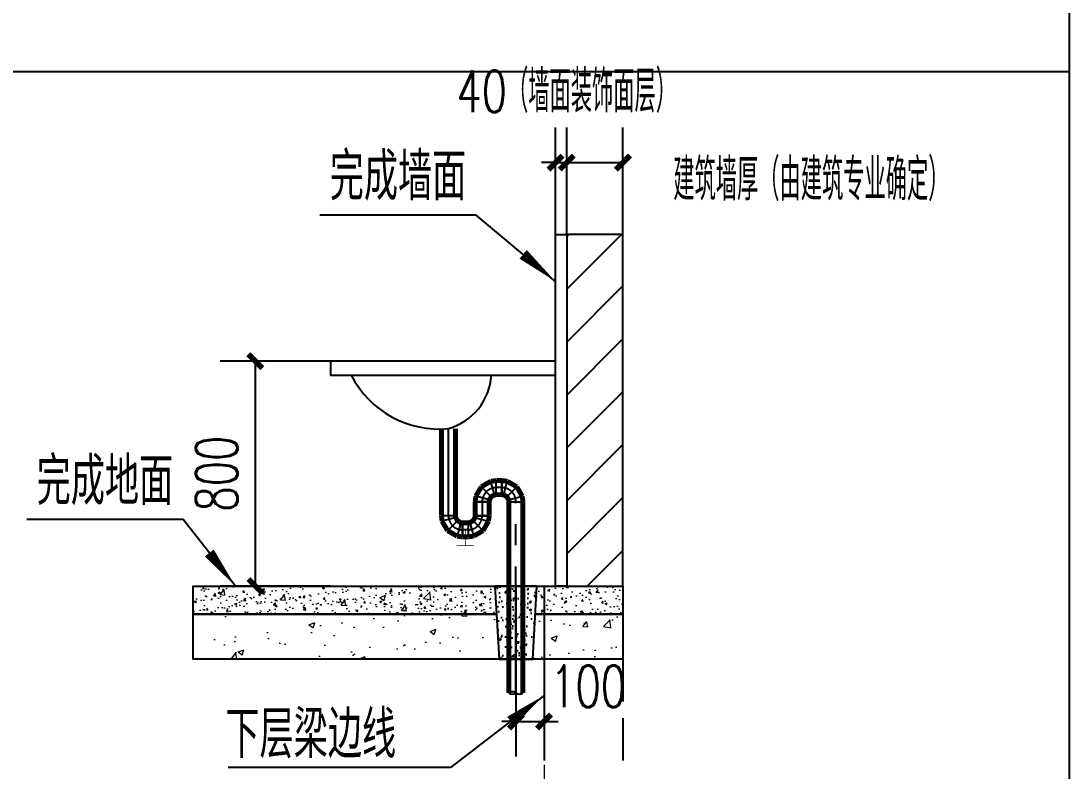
# Model space of a CAD drawing. Header units: millimetres. Extents: x 38494 to 103938, y -249777 to -227577.
# Drawn here: x 55319 to 59735, y -243080 to -239922 of the extents above; entities that cross this region are included whole.
import ezdxf

# ---------------------------------------------------------------- set-up
doc = ezdxf.new("R2010")
doc.units = ezdxf.units.MM
doc.header["$LTSCALE"] = 600
for name, pattern in [('__DASH', [0.35, 0.25, -0.1]), ('CENTER2', [1.125, 0.75, -0.125, 0.125, -0.125]), ('CONTINOUS', [0])]:
    doc.linetypes.add(name, pattern=pattern)
doc.layers.add('0-标注', color=4, linetype='CONTINOUS', lineweight=13)
for name, color, linetype in [('PIPE-双管', 3, 'Continuous'), ('TEXT', 7, 'Continuous'), ('TWT_DIM', 3, 'Continuous'), ('TWT_DOTE', 8, 'CENTER2'), ('TWT_LEAD', 3, 'Continuous'), ('TWT_TEXT', 7, 'Continuous'), ('冷凝水', 4, 'Continuous')]:
    doc.layers.add(name, color=color, linetype=linetype)
doc.styles.add('_TCH_DIM', font='SIMPLEX', dxfattribs={"bigfont": 'GBCBIG'})
doc.styles.add('_TCH_DIM_T3', font='SIMPLEX', dxfattribs={"width": 0.7058823529411765, "bigfont": 'GBCBIG'})
doc.dimstyles.new('_TWT_ARCH&&50', dxfattribs={"dimtxt": 148.75, "dimasz": 50, "dimexe": 125, "dimexo": 0, "dimgap": 63.12500000000001, "dimtad": 1, "dimdec": 0, "dimzin": 0, "dimdsep": 46, "dimtxsty": '_TCH_DIM_T3', "dimblk": 'ARCHTICK', "dimcen": 0.09, "dimclrt": 7, "dimazin": 2, "dimtfac": 1, "dimtdec": 0, "dimtix": 1, "dimtmove": 2, "dimatfit": 3, "dimfxl": 50, "dimtolj": 1, "dimtzin": 0, "dimarcsym": 0})

# ---------------------------------------------------------------- blocks, each defined once
blk = doc.blocks.new('$TwtSys$00000478')
blk.add_arc((0.2888462344344589, 0.2512780599349753, 1e-08), 0.3771829991600216, 138.1610103049202, 221.8119868319154)
for centre, major_axis, ratio, start_param, end_param in [((-0.08024634606408654, 0.2367782985706981, 1e-08), (0.02338942471965436, 0.2959264480468549), 0.5641695400107535, 3.829726101614803, 5.8734003516256), ((0.1706557429788518, -0.2418457056764964, 1e-08), (0.02633819390394805, 0.3302178491996157), 0.7556314135825882, 0.8119460682282416, 2.540597226950924)]:
    blk.add_ellipse(centre, major_axis=major_axis, ratio=ratio, start_param=start_param, end_param=end_param)
at = {"layer": 'PIPE-双管'}
blk.add_line((0.006469114428909961, 0), (0.006469114428909961, 0), dxfattribs=at)
blk.add_line((0.006469114428909961, 0), (0.006469114428909961, 0), dxfattribs=at)
blk.add_line((0.006469114428909961, 0), (0.006469114428909961, 0), dxfattribs=at)
blk.add_line((0.006469114428909961, 0), (0.006469114428909961, 0), dxfattribs=at)
blk = doc.blocks.new('_ArchTick')
at = {"color": 0, "linetype": 'ByBlock', "const_width": 0.4}
blk.add_lwpolyline([(-0.5, -0.5), (0.5, 0.5)], dxfattribs=at)
blk = doc.blocks.new('*D21')
at = {"layer": 'Defpoints', "color": 0, "transparency": 16777216}
for p in [(1017985.826693217, 437520.4200065809), (1018085.826693216, 437520.4200065809), (1018085.826693216, 437038.7883037938)]:
    blk.add_point(p, dxfattribs=at)
at = {"layer": 'TWT_DIM', "color": 0, "lineweight": -2, "transparency": 16777216}
for p, q in [((1017985.826693217, 437520.4200065809), (1017985.826693217, 436913.7883037938)), ((1018085.826693216, 437520.4200065809), (1018085.826693216, 436913.7883037938)), ((1017985.826693217, 437038.7883037938), (1017935.826693217, 437038.7883037938)), ((1017985.826693217, 437038.7883037938), (1018085.826693216, 437038.7883037938)), ((1018085.826693216, 437038.7883037938), (1018135.826693216, 437038.7883037938))]:
    blk.add_line(p, q, dxfattribs=at)
at = {"layer": 'TWT_DIM', "color": 0, "lineweight": -2, "transparency": 16777216, "xscale": 50, "yscale": 50, "zscale": 50}
blk.add_blockref('_ArchTick', (1017985.826693217, 437038.7883037938), dxfattribs=at)
at = {"layer": 'TWT_DIM', "color": 0, "lineweight": -2, "transparency": 16777216, "xscale": 50, "yscale": 50, "zscale": 50, "rotation": 180}
blk.add_blockref('_ArchTick', (1018085.826693216, 437038.7883037938), dxfattribs=at)
at = {"layer": 'TWT_DIM', "color": 7, "transparency": 16777216, "insert": (1018242.969550359, 437163.7883037937), "char_height": 148.75, "attachment_point": 5, "style": '_TCH_DIM_T3'}
blk.add_mtext('\\A1;100', dxfattribs=at)
blk = doc.blocks.new('*D22')
at = {"layer": 'Defpoints', "color": 0, "transparency": 16777216}
for p in [(1018166.651097351, 439026.228275138), (1018126.651097352, 438770.4200065809), (1018166.651097351, 438770.4200065809)]:
    blk.add_point(p, dxfattribs=at)
at = {"layer": 'TWT_DIM', "color": 0, "lineweight": -2, "transparency": 16777216}
for p, q in [((1018126.651097352, 438770.4200065809), (1018126.651097352, 439151.228275138)), ((1018166.651097351, 438770.4200065809), (1018166.651097351, 439151.228275138)), ((1018126.651097352, 439026.228275138), (1018076.651097352, 439026.228275138)), ((1018126.651097352, 439026.228275138), (1018166.651097351, 439026.228275138)), ((1018166.651097351, 439026.228275138), (1018216.651097351, 439026.228275138))]:
    blk.add_line(p, q, dxfattribs=at)
at = {"layer": 'TWT_DIM', "color": 0, "lineweight": -2, "transparency": 16777216, "xscale": 50, "yscale": 50, "zscale": 50}
blk.add_blockref('_ArchTick', (1018126.651097352, 439026.228275138), dxfattribs=at)
at = {"layer": 'TWT_DIM', "color": 0, "lineweight": -2, "transparency": 16777216, "xscale": 50, "yscale": 50, "zscale": 50, "rotation": 180}
blk.add_blockref('_ArchTick', (1018166.651097351, 439026.228275138), dxfattribs=at)
at = {"layer": 'TWT_DIM', "color": 7, "transparency": 16777216, "insert": (1018166.651097351, 439278.0842166641), "char_height": 148.75, "attachment_point": 5, "style": '_TCH_DIM_T3'}
blk.add_mtext('\\A1;40（墙面装饰面层）', dxfattribs=at)
blk = doc.blocks.new('*D23')
at = {"layer": 'Defpoints', "color": 0, "transparency": 16777216}
for p in [(1018366.651097351, 439026.228275138), (1018166.651097351, 438770.4200065809), (1018366.651097351, 438770.4200065809)]:
    blk.add_point(p, dxfattribs=at)
at = {"layer": 'TWT_DIM', "color": 0, "lineweight": -2, "transparency": 16777216}
for p, q in [((1018166.651097351, 438770.4200065809), (1018166.651097351, 439151.228275138)), ((1018366.651097351, 438770.4200065809), (1018366.651097351, 439151.228275138)), ((1018166.651097351, 439026.228275138), (1018366.651097351, 439026.228275138))]:
    blk.add_line(p, q, dxfattribs=at)
at = {"layer": 'TWT_DIM', "color": 0, "lineweight": -2, "transparency": 16777216, "xscale": 50, "yscale": 50, "zscale": 50, "rotation": 180}
blk.add_blockref('_ArchTick', (1018166.651097351, 439026.228275138), dxfattribs=at)
at = {"layer": 'TWT_DIM', "color": 0, "lineweight": -2, "transparency": 16777216, "xscale": 50, "yscale": 50, "zscale": 50}
blk.add_blockref('_ArchTick', (1018366.651097351, 439026.228275138), dxfattribs=at)
at = {"layer": 'TWT_DIM', "color": 7, "transparency": 16777216, "insert": (1019037.174184613, 438964.0771855526), "char_height": 148.75, "attachment_point": 5, "style": '_TCH_DIM_T3'}
blk.add_mtext('\\A1;建筑墙厚（由建筑专业确定）', dxfattribs=at)
blk = doc.blocks.new('*D24')
at = {"layer": 'Defpoints', "color": 0, "transparency": 16777216}
for p in [(1017058.78665024, 438320.4200065815), (1017326.651097352, 438320.4200065815), (1017326.651097352, 437520.4200065812)]:
    blk.add_point(p, dxfattribs=at)
at = {"layer": 'TWT_DIM', "color": 0, "lineweight": -2, "transparency": 16777216}
for p, q in [((1017326.651097352, 438320.4200065815), (1016933.78665024, 438320.4200065815)), ((1017058.78665024, 437520.4200065812), (1017058.78665024, 438320.4200065815)), ((1017326.651097352, 437520.4200065812), (1016933.78665024, 437520.4200065812))]:
    blk.add_line(p, q, dxfattribs=at)
at = {"layer": 'TWT_DIM', "color": 0, "lineweight": -2, "transparency": 16777216, "xscale": 50, "yscale": 50, "zscale": 50}
for p, rotation in [((1017058.78665024, 438320.4200065815), 90), ((1017058.78665024, 437520.4200065812), 270)]:
    blk.add_blockref('_ArchTick', p, dxfattribs=dict(at, rotation=rotation))
at = {"layer": 'TWT_DIM', "color": 7, "transparency": 16777216, "insert": (1016921.28665024, 437920.4200065809), "char_height": 148.75, "attachment_point": 5, "rotation": 90, "style": '_TCH_DIM_T3'}
blk.add_mtext('\\A1;800', dxfattribs=at)
blk = doc.blocks.new('16#给排水专业全部施工图20170220-11111111')
at = {"layer": '0-标注', "linetype": 'ByBlock'}
h = blk.add_hatch(dxfattribs=at)
h.set_pattern_fill('混凝土', color=256, scale=30, style=0)
h.set_pattern_definition([(49.99999999999999, (-1333227.775682101, 283778.8432616066), (215.178054780226, -18.82564049477853), [22.5, -247.5]), (355, (-1333227.775682101, 283778.8432616066), (-41.6254000839, 225.6576401100034), [17.99999999999996, -197.9999999999996]), (100.4514, (-1333209.844178101, 283777.2744596069), (173.5528145142064, 206.831862618286), [19.12205699999987, -210.3426335999987]), (46.18420000000002, (-1333227.775682101, 283838.8432616069), (320.1723145876932, -49.6557042987054), [33.74999999999984, -371.2499999999985]), (96.63559999999976, (-1333201.094658601, 283834.7052695066), (280.3988116646109, 292.2353612701324), [28.68308639999995, -315.5138999999995]), (351.1842, (-1333227.775682101, 283838.8432616069), (280.398583540088, 292.2355802775974), [27, -297]), (21, (-1333197.775682101, 283823.8432616069), (179.0721156355384, -120.7856671996016), [22.5, -247.5]), (326.0000000000001, (-1333197.775682101, 283823.8432616069), (72.99459957647451, 217.5450135140559), [17.99999999999999, -197.9999999999999]), (71.4514, (-1333182.8530122, 283813.7777798066), (252.0667885744469, 96.75914901298572), [19.122057, -210.3426336000001]), (37.50000000000001, (-1333227.775682101, 283778.8432616066), (3.647956595187201, 99.86815614939344), [0, -195.6, 0, -201, 0, -198.75]), (7.500000000000004, (-1333227.775682101, 283778.8432616066), (78.92086123264454, 118.3235135647081), [0, -114.5999999999999, 0, -191.0999999999999, 0, -75.74999999999997]), (327.5, (-1333294.6756821, 283778.8432616066), (160.1467308517227, -6.766461520313939), [0, -75, 0, -234, 0, -310.5]), (317.5, (-1333324.6756821, 283778.8432616066), (174.9558508027158, 30.03149469969529), [0, -97.49999999999996, 0, -155.4, 0, -220.4999999999999])])
h.paths.add_polyline_path([(1017910.826693217, 437520.4200065809), (1016837.486917182, 437520.4200065809), (1016837.486917182, 437420.4200065808), (1016837.48691718, 437260.4200065808), (1017925.826693217, 437260.4200065808)])
h.paths.add_polyline_path([(1018366.651097351, 437520.4200065809), (1018060.826693217, 437520.4200065809), (1018045.826693217, 437260.4200065808), (1018366.651097351, 437260.4200065808), (1018366.651097351, 437420.4200065808)])
h = blk.add_hatch(dxfattribs=at)
h.set_pattern_fill('混凝土', color=256, scale=10, style=0)
h.set_pattern_definition([(49.99999999999999, (-1333227.775682101, 284608.7048306229), (71.72601826007535, -6.275213498259507), [7.5, -82.5]), (355, (-1333227.775682101, 284608.7048306229), (-13.8751333613, 75.21921337000119), [5.999999999999988, -65.99999999999984]), (100.4514, (-1333221.798514101, 284608.1818966229), (57.85093817140214, 68.94395420609536), [6.374018999999961, -70.11421119999949]), (46.18420000000002, (-1333227.775682101, 284628.7048306226), (106.7241048625644, -16.5519014329018), [11.24999999999995, -123.7499999999997]), (96.63559999999976, (-1333218.882007601, 284627.3254999226), (93.46627055487033, 97.41178709004411), [9.561028799999983, -105.1712999999999]), (351.1842, (-1333227.775682101, 284628.7048306226), (93.46619451336272, 97.41186009253246), [9, -99]), (21, (-1333217.7756821, 284623.7048306229), (59.69070521184616, -40.26188906653388), [7.5, -82.5]), (326.0000000000001, (-1333217.7756821, 284623.7048306229), (24.33153319215816, 72.5150045046853), [5.999999999999999, -66]), (71.4514, (-1333212.801458801, 284620.3496700227), (84.02226285814899, 32.25304967099524), [6.374019000000002, -70.11421120000004]), (37.50000000000001, (-1333227.775682101, 284608.7048306229), (1.215985531729067, 33.28938538313114), [0, -65.19999999999995, 0, -66.99999999999996, 0, -66.24999999999997]), (7.500000000000004, (-1333227.775682101, 284608.7048306229), (26.30695374421485, 39.44117118823601), [0, -38.19999999999998, 0, -63.69999999999997, 0, -25.24999999999999]), (327.5, (-1333250.0756821, 284608.7048306229), (53.38224361724089, -2.255487173437979), [0, -24.99999999999999, 0, -77.99999999999996, 0, -103.5]), (317.5, (-1333260.0756821, 284608.7048306229), (58.31861693423861, 10.01049823323176), [0, -32.5, 0, -51.79999999999999, 0, -73.5])])
h.paths.add_polyline_path([(1017910.826693217, 437520.4200065809), (1016837.486917182, 437520.4200065809), (1016837.486917182, 437420.4200065808), (1017915.826693218, 437420.4200065808)])
h.paths.add_polyline_path([(1018366.651097351, 437520.4200065809), (1018060.826693217, 437520.4200065809), (1018055.826693218, 437420.4200065808), (1018366.651097351, 437420.4200065808)])
at = {"layer": 'TEXT'}
h = blk.add_hatch(dxfattribs=at)
h.set_pattern_fill('普通砖', color=256, scale=99.99999999999996, style=0)
h.set_pattern_definition([(44.99999999999999, (404759.5719169951, -91253.9646569899), (-94.04520189781081, 94.04520189781084), [])])
h.paths.add_polyline_path([(1018166.651097351, 437520.4200065809), (1018366.651097351, 437520.4200065809), (1018366.651097351, 438770.4200065809), (1018166.651097351, 438770.4200065809)])
h = blk.add_hatch(dxfattribs=at)
h.set_pattern_fill('混凝土', color=256, scale=10, style=0)
h.set_pattern_definition([(49.99999999999999, (404678.7475128608, -91399.4646569899), (71.72601826007535, -6.275213498259507), [7.5, -82.5]), (355, (404678.7475128608, -91399.4646569899), (-13.8751333613, 75.21921337000119), [5.999999999999988, -65.99999999999984]), (100.4513999999997, (404684.7246808606, -91399.98759098991), (57.85093817140214, 68.94395420609536), [6.374018999999983, -70.11421119999979]), (46.18420000000002, (404678.7475128608, -91379.4646569899), (106.7241048625644, -16.5519014329018), [11.24999999999995, -123.7499999999997]), (96.63559999999946, (404687.6411873611, -91380.84398768994), (93.46627055487033, 97.41178709004411), [9.561028799999972, -105.1712999999997]), (351.1842, (404678.7475128608, -91379.4646569899), (93.46619451336272, 97.41186009253246), [9, -99]), (21, (404688.7475128608, -91384.4646569899), (59.69070521184616, -40.26188906653388), [7.5, -82.5]), (326.0000000000001, (404688.7475128608, -91384.4646569899), (24.33153319215816, 72.5150045046853), [5.999999999999999, -66]), (71.4514, (404693.7217361606, -91387.81981758995), (84.02226285814899, 32.25304967099524), [6.374019000000002, -70.11421120000004]), (37.50000000000001, (404678.7475128608, -91399.4646569899), (1.215985531729067, 33.28938538313114), [0, -65.19999999999995, 0, -66.99999999999996, 0, -66.24999999999997]), (7.500000000000004, (404678.7475128608, -91399.4646569899), (26.30695374421485, 39.44117118823601), [0, -38.19999999999998, 0, -63.69999999999997, 0, -25.24999999999999]), (327.5, (404656.447512861, -91399.4646569899), (53.38224361724089, -2.255487173437979), [0, -24.99999999999999, 0, -77.99999999999996, 0, -103.5]), (317.5, (404646.4475128609, -91399.4646569899), (58.31861693423861, 10.01049823323176), [0, -32.5, 0, -51.79999999999999, 0, -73.5])])
h.paths.add_polyline_path([(1017925.826693217, 437260.4200065808), (1018045.826693217, 437260.4200065808), (1018060.826693217, 437520.4200065809), (1017910.826693217, 437520.4200065809)])
at = {"color": 7}
for points, const_width in [([(1017805.826693217, 437720.4200065807), (1017805.826693217, 437663.9177966811)], 2.5), ([(1017775.591345489, 437663.9177966811), (1017837.216401613, 437663.9177966811)], 1.5)]:
    blk.add_lwpolyline(points, dxfattribs=dict(at, const_width=const_width))
at = {"layer": '0-标注', "linetype": 'ByBlock'}
blk.add_line((1018085.826693216, 436885.0323590806), (1018085.826693216, 434350.0721412156), dxfattribs=at)
at = {"layer": 'PIPE-双管'}
for p, q in [((1017909.356217089, 437844.5681522382), (1017896.415264834, 437892.8644435527)), ((1017915.826693218, 437845.420006581), (1017915.826693218, 437895.420006581)), ((1017935.826693216, 437895.420006581), (1017935.826693216, 437845.420006581)), ((1017935.826693216, 437845.420006581), (1017935.826693216, 437895.420006581)), ((1017942.297169344, 437844.5681522382), (1017955.2381216, 437892.8644435527)), ((1017898.149023687, 437838.0976761104), (1017862.793684628, 437873.4530151699)), ((1017953.504362747, 437838.0976761104), (1017988.859701806, 437873.4530151699)), ((1017840.826693216, 437820.4200065808), (1017890.826693216, 437820.4200065808)), ((1017890.826693216, 437820.4200065808), (1017840.826693216, 437820.4200065808)), ((1017891.678547559, 437826.8904827082), (1017843.382256245, 437839.8314349636)), ((1017959.974838873, 437826.8904827082), (1018008.271130189, 437839.8314349636)), ((1017960.826693218, 437820.4200065808), (1018010.826693216, 437820.4200065808)), ((1017770.826693217, 437770.4200065807), (1017720.826693216, 437770.4200065807)), ((1017771.678547559, 437763.9495304534), (1017723.382256245, 437751.0085781984)), ((1017778.149023687, 437752.7423370511), (1017742.793684628, 437717.386997992)), ((1017789.356217089, 437746.2718609237), (1017776.415264835, 437697.9755696092)), ((1017795.826693216, 437695.4200065808), (1017795.826693216, 437745.4200065809)), ((1017795.826693216, 437745.4200065809), (1017795.826693216, 437695.4200065808)), ((1017815.826693217, 437745.4200065809), (1017815.826693217, 437695.4200065808)), ((1017822.297169344, 437746.2718609237), (1017835.2381216, 437697.9755696092)), ((1017833.504362746, 437752.7423370511), (1017868.859701805, 437717.386997992)), ((1017839.974838874, 437763.9495304534), (1017888.271130188, 437751.0085781984)), ((1017890.826693216, 437770.4200065807), (1017840.826693216, 437770.4200065807)), ((1017840.826693216, 437770.4200065807), (1017890.826693216, 437770.4200065807))]:
    blk.add_line(p, q, dxfattribs=at)
at = {"layer": 'PIPE-双管', "const_width": 17.5}
for points in [[(1017720.826693216, 437770.4200065812), (1017720.826693216, 438080.4200065812)], [(1017770.826693217, 437770.4200065807), (1017770.826693217, 438080.4200065809)], [(1017896.415264834, 437892.8644435527), (1017862.793684628, 437873.4530151699)], [(1017915.826693218, 437895.420006581), (1017896.415264834, 437892.8644435527)], [(1017935.826693216, 437895.420006581), (1017915.826693216, 437895.420006581)], [(1017955.2381216, 437892.8644435527), (1017935.826693216, 437895.420006581)], [(1017988.859701806, 437873.4530151699), (1017955.2381216, 437892.8644435527)], [(1017862.793684628, 437873.4530151699), (1017843.382256245, 437839.8314349636)], [(1018008.271130189, 437839.8314349636), (1017988.859701806, 437873.4530151699)], [(1017843.382256245, 437839.8314349636), (1017840.826693216, 437820.4200065808)], [(1017840.826693216, 437820.4200065808), (1017840.826693216, 437770.4200065812)], [(1017891.678547559, 437826.8904827082), (1017890.826693216, 437820.4200065808)], [(1017890.826693216, 437820.4200065808), (1017890.826693216, 437770.4200065812)], [(1017898.149023687, 437838.0976761104), (1017891.678547559, 437826.8904827082)], [(1017909.356217089, 437844.5681522382), (1017898.149023687, 437838.0976761104)], [(1017915.826693218, 437845.420006581), (1017909.356217089, 437844.5681522382)], [(1017935.826693216, 437845.420006581), (1017915.826693216, 437845.420006581)], [(1017942.297169344, 437844.5681522382), (1017935.826693216, 437845.420006581)], [(1017953.504362747, 437838.0976761104), (1017942.297169344, 437844.5681522382)], [(1017959.974838873, 437826.8904827082), (1017953.504362747, 437838.0976761104)], [(1017960.826693218, 437820.4200065808), (1017959.974838873, 437826.8904827082)], [(1017960.826693218, 437140.420006581), (1017960.826693218, 437820.4200065808)], [(1018010.826693216, 437820.4200065808), (1018008.271130189, 437839.8314349636)], [(1018010.826693216, 437140.420006581), (1018010.826693216, 437820.4200065808)], [(1017720.826693216, 437770.4200065807), (1017723.382256245, 437751.0085781984)], [(1017723.382256245, 437751.0085781984), (1017742.793684628, 437717.386997992)], [(1017770.826693217, 437770.4200065807), (1017771.678547559, 437763.9495304534)], [(1017771.678547559, 437763.9495304534), (1017778.149023687, 437752.7423370511)], [(1017778.149023687, 437752.7423370511), (1017789.356217089, 437746.2718609237)], [(1017789.356217089, 437746.2718609237), (1017795.826693216, 437745.4200065809)], [(1017815.826693217, 437745.4200065809), (1017795.826693216, 437745.4200065809)], [(1017815.826693217, 437745.4200065809), (1017822.297169344, 437746.2718609237)], [(1017822.297169344, 437746.2718609237), (1017833.504362746, 437752.7423370511)], [(1017833.504362746, 437752.7423370511), (1017839.974838874, 437763.9495304534)], [(1017839.974838874, 437763.9495304534), (1017840.826693216, 437770.4200065807)], [(1017868.859701805, 437717.386997992), (1017888.271130188, 437751.0085781984)], [(1017888.271130188, 437751.0085781984), (1017890.826693216, 437770.4200065807)], [(1017742.793684628, 437717.386997992), (1017776.415264835, 437697.9755696092)], [(1017776.415264835, 437697.9755696092), (1017795.826693216, 437695.4200065808)], [(1017815.826693217, 437695.4200065808), (1017835.2381216, 437697.9755696092)], [(1017835.2381216, 437697.9755696092), (1017868.859701805, 437717.386997992)], [(1017815.826693217, 437695.4200065808), (1017795.826693216, 437695.4200065808)]]:
    blk.add_lwpolyline(points, dxfattribs=at)
at = {"layer": 'TEXT'}
for p, q in [((1018126.651097352, 437520.4200065809), (1018126.651097352, 437970.4200065809)), ((1018085.826693216, 437131.2152698716), (1017753.567963978, 436875.3389382014)), ((1017753.567963978, 436875.3389382014), (1016961.476976261, 436875.3389382014))]:
    blk.add_line(p, q, dxfattribs=at)
at = {"layer": 'TEXT', "color": 6, "linetype": '__DASH'}
for p, q in [((1018085.826693216, 437260.4200065808), (1018085.826693216, 436885.0323590806)), ((1018366.651097351, 437260.4200065808), (1018366.651097351, 436885.0323590806))]:
    blk.add_line(p, q, dxfattribs=at)
at = {"layer": 'TEXT'}
for points in [[(1018126.651097352, 438770.4200065809), (1018166.651097351, 438770.4200065809), (1018166.651097351, 437520.4200065809), (1018126.651097352, 437520.4200065809)], [(1018166.651097351, 437520.4200065809), (1018366.651097351, 437520.4200065809), (1018366.651097351, 438770.4200065809), (1018166.651097351, 438770.4200065809)]]:
    blk.add_lwpolyline(points, close=True, dxfattribs=at)
for points in [[(1017326.651097351, 438320.4200065812), (1017326.651097351, 438270.4200065812), (1018126.651097352, 438270.4200065808), (1018126.651097352, 438320.4200065808), (1017326.651097351, 438320.4200065812)], [(1017915.826693218, 437420.4200065808), (1016837.486917182, 437420.4200065808), (1016837.486917182, 437520.4200065809), (1018366.651097351, 437520.4200065809), (1018366.651097351, 437420.4200065808), (1018055.826693216, 437420.4200065808)], [(1017910.826693217, 437520.4200065809), (1017925.826693217, 437260.4200065808), (1018045.826693217, 437260.4200065808), (1018060.826693217, 437520.4200065809), (1017910.826693217, 437520.4200065809)], [(1018055.826693216, 437420.4200065808), (1018366.651097351, 437420.4200065808), (1018366.651097351, 437260.4200065808), (1016837.486917182, 437260.4200065808), (1016837.486917182, 437420.4200065808), (1017915.826693218, 437420.4200065808)]]:
    blk.add_lwpolyline(points, dxfattribs=at)
blk.add_lwpolyline([(1018085.826693216, 437131.2152698716, 0, 40, 0), (1017966.983707362, 437039.6928971254, 0, 0, 0)], format="xyseb", dxfattribs=at)
for centre, radius, start, end in [((1017711.983703408, 438428.4258003537), 349.6475088693504, 206.8656669970337, 275.5544541159184), ((1017687.949335458, 438283.4211988478), 211.0906738991874, 285.9132993775856, 356.4688861225625)]:
    blk.add_arc(centre, radius, start, end, dxfattribs=at)
at = {"layer": 'TWT_DOTE'}
for p, q in [((1017745.826693217, 437770.4200065812), (1017745.826693217, 438080.4200065812)), ((1017935.826693216, 437870.4200065808), (1017915.826693216, 437870.4200065808)), ((1017865.826693217, 437820.4200065808), (1017865.826693217, 437770.4200065812)), ((1017985.826693217, 437140.420006581), (1017985.826693217, 437820.4200065808)), ((1017815.826693217, 437720.4200065807), (1017795.826693216, 437720.4200065807))]:
    blk.add_line(p, q, dxfattribs=at)
for centre, start, end in [((1017915.826693218, 437820.4200065808), 90, 180), ((1017935.826693216, 437820.4200065808), 0, 90), ((1017795.826693216, 437770.4200065807), 180, 270), ((1017815.826693217, 437770.4200065807), 270, 0)]:
    blk.add_arc(centre, 49.99999999999998, start, end, dxfattribs=at)
at = {"layer": 'TWT_LEAD', "color": 7}
for p, q in [((1017844.197240482, 438839.8515948754), (1017288.261976986, 438839.8515948754)), ((1018126.651097352, 438603.7078447105), (1017844.197240482, 438839.8515948754)), ((1016801.321803871, 437756.5637567457), (1016245.386540377, 437756.5637567457)), ((1016987.574652536, 437520.4200065809), (1016801.321803871, 437756.5637567457))]:
    blk.add_line(p, q, dxfattribs=at)
for points in [[(1018126.651097352, 438603.7078447105, 0, 40, 0), (1018011.571446342, 438699.9194548404, 0, 0, 0)], [(1016987.574652536, 437520.4200065809, 0, 40, 0), (1016894.682225922, 437638.1952037915, 0, 0, 0)]]:
    blk.add_lwpolyline(points, format="xyseb", dxfattribs=at)
at = {"layer": 'TWT_TEXT'}
for p, q in [((1019953.957408342, 448198.6796028395), (1019953.957408342, 433900.0721412156)), ((1012453.957408342, 439350.0721412155), (1019953.957408342, 439350.0721412155))]:
    blk.add_line(p, q, dxfattribs=at)
at = {"layer": 'PIPE-双管', "xscale": 49.99999999999998, "yscale": 49.99999999999998, "zscale": 49.99999999999998, "rotation": 90}
blk.add_blockref('$TwtSys$00000478', (1017985.826693217, 437140.420006581), dxfattribs=at)
at = {"layer": 'TEXT', "color": 7, "style": '_TCH_DIM'}
blk.add_text('下层梁边线', height=168.7943262411346, dxfattribs=at).set_placement((1016951.987342413, 436908.8967125817))
at = {"layer": 'TWT_LEAD', "color": 7, "style": '_TCH_DIM'}
for s, p in [('完成墙面', (1017323.261976987, 438892.3515948757)), ('完成地面', (1016280.386540377, 437809.0637567456))]:
    blk.add_text(s, height=168.7943262411346, dxfattribs=at).set_placement(p)
at = {"layer": 'TWT_DIM', "color": 7}
for base, p1, p2, text, picture, middle in [((1018166.651097351, 439026.228275138), (1018126.651097352, 438770.4200065809), (1018166.651097351, 438770.4200065809), '40（墙面装饰面层）', '*D22', (1018166.651097351, 439278.0842166641)), ((1018366.651097351, 439026.228275138), (1018166.651097351, 438770.4200065809), (1018366.651097351, 438770.4200065809), '建筑墙厚（由建筑专业确定）', '*D23', (1019037.174184613, 438964.0771855526))]:
    dim = blk.add_linear_dim(base=base, p1=p1, p2=p2, angle=0, text=text, dimstyle='_TWT_ARCH&&50', dxfattribs=at)
    dim.commit()
    dim.dimension.update_dxf_attribs({"geometry": picture, "text_midpoint": middle, "dimtype": 129})
dim = blk.add_aligned_dim(p1=(1017326.651097351, 437520.4200065809), p2=(1017326.651097351, 438320.4200065812), distance=267.86444711103104, dimstyle='_TWT_ARCH&&50', dxfattribs=at)
dim.commit()
dim.dimension.update_dxf_attribs({"geometry": '*D24', "text_midpoint": (1016921.28665024, 437920.4200065809)})
dim = blk.add_linear_dim(base=(1018085.826693216, 437038.7883037938), p1=(1017985.826693217, 437520.4200065809), p2=(1018085.826693216, 437520.4200065809), angle=0, dimstyle='_TWT_ARCH&&50', dxfattribs=at)
dim.commit()
dim.dimension.update_dxf_attribs({"geometry": '*D21', "text_midpoint": (1018242.969550359, 437163.7883037937), "dimtype": 129})

msp = doc.modelspace()

# ---------------------------------------------------------------- block references
at = {"layer": '冷凝水', "xscale": 1.184032499918249, "yscale": 1.184032499918249, "zscale": 1.184032499918249}
msp.add_blockref('16#给排水专业全部施工图20170220-11111111', (-1147923.836487949, -760339.8425062771), dxfattribs=at)

doc.saveas('drawing.dxf')
